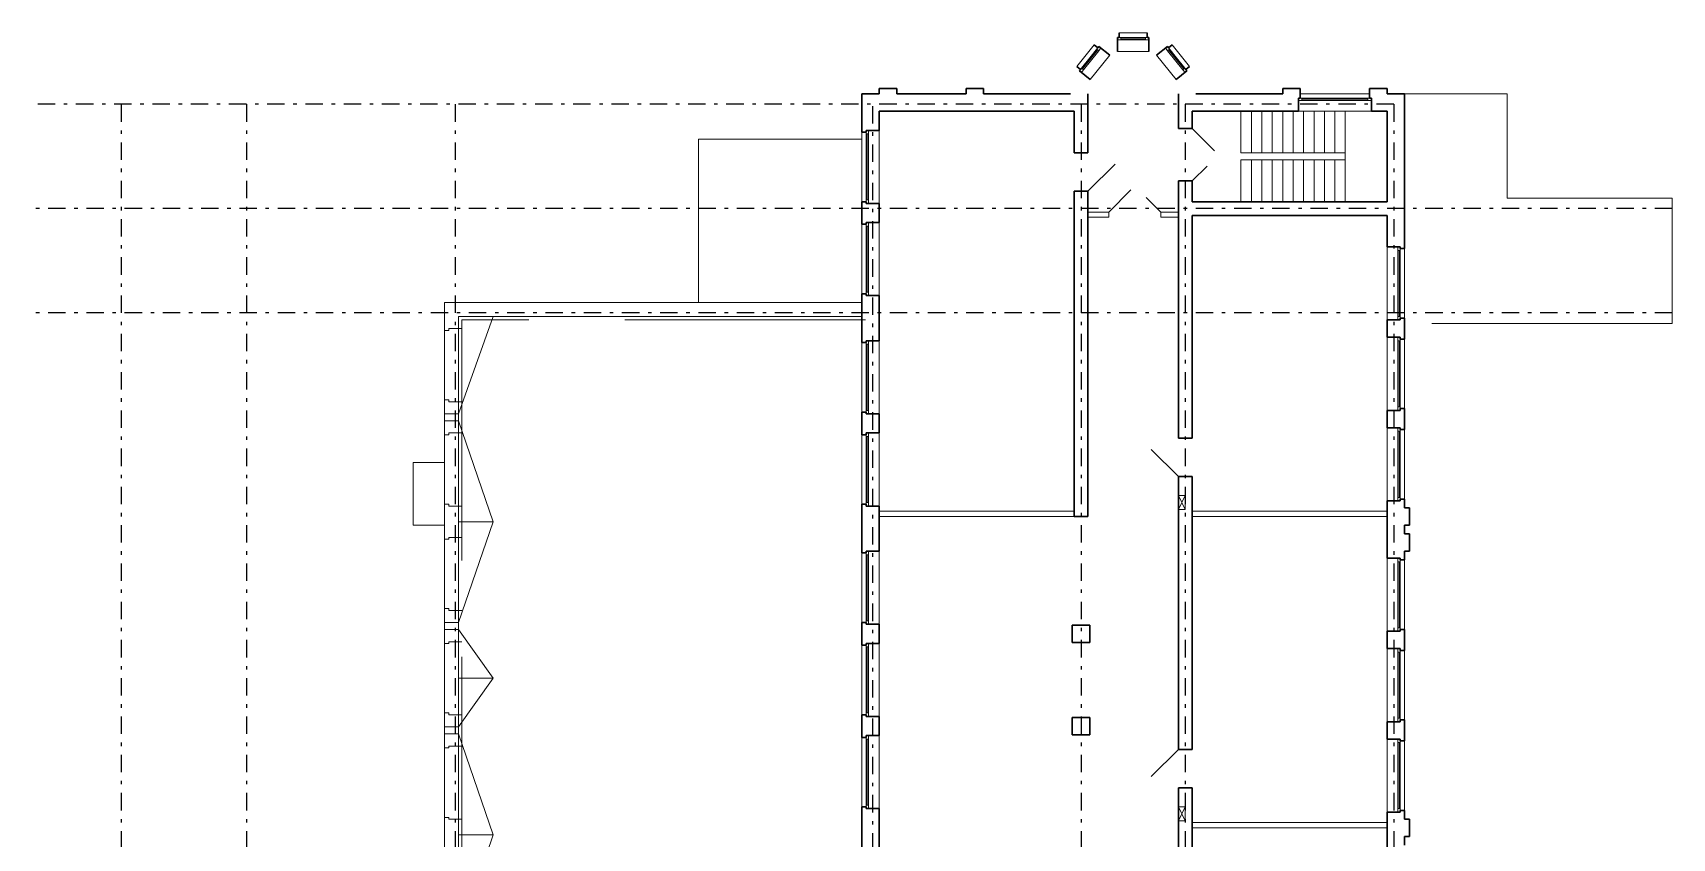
# Model space of a CAD drawing. Header units: metres. Extents: x 8.2 to 55.4, y 5.5 to 55.6.
# Drawn here: x 8.23 to 55.38, y 32.46 to 55.62 of the extents above; entities that cross this region are included whole.
import ezdxf

# ---------------------------------------------------------------- set-up
doc = ezdxf.new("R2010")
doc.units = ezdxf.units.M
doc.header["$MEASUREMENT"] = 0
doc.linetypes.add('( Dashdot )', pattern=[1.001, 0.5, -0.25, 0.001, -0.25])
doc.linetypes.add('DGN Style 3', pattern=[9.681301, 6.915215, -2.766086])

msp = doc.modelspace()

# ---------------------------------------------------------------- linework, layer by layer
at = {"color": 7, "linetype": 'Continuous', "lineweight": 0}
for p, q in [((38.755, 55.27), (38.256, 54.645)), ((38.893, 55.223), (38.331, 54.52)), ((39.426, 55.48), (40.326, 55.48)), ((39.476, 55.616), (40.276, 55.616)), ((39.526, 55.48), (39.526, 55.41)), ((40.226, 55.48), (39.526, 55.48)), ((39.526, 55.48), (39.526, 55.48)), ((39.526, 55.445), (40.226, 55.445)), ((39.526, 55.41), (40.226, 55.41)), ((40.226, 55.41), (40.226, 55.48)), ((40.86, 55.223), (41.422, 54.52)), ((40.997, 55.27), (41.497, 54.645)), ((38.831, 55.145), (38.393, 54.599)), ((38.421, 54.577), (38.858, 55.123)), ((38.448, 54.555), (38.885, 55.102)), ((39.205, 54.974), (38.643, 54.271)), ((38.885, 55.102), (38.831, 55.145)), ((39.426, 55.081), (40.326, 55.081)), ((40.548, 54.974), (41.11, 54.271)), ((40.922, 55.145), (40.867, 55.102)), ((40.867, 55.102), (41.304, 54.555)), ((40.895, 55.123), (41.332, 54.577)), ((41.359, 54.599), (40.922, 55.145)), ((40.922, 55.145), (40.922, 55.145)), ((38.393, 54.599), (38.448, 54.555)), ((38.393, 54.599), (38.393, 54.599)), ((41.304, 54.555), (41.359, 54.599)), ((46.676, 53.861), (44.676, 53.861)), ((43.276, 53.361), (43.276, 52.161)), ((43.576, 53.361), (43.576, 52.161)), ((43.876, 53.361), (43.876, 52.161)), ((44.176, 53.361), (44.176, 52.161)), ((44.476, 53.361), (44.476, 52.161)), ((46.726, 53.361), (44.626, 53.361)), ((44.726, 53.741), (44.726, 53.671)), ((46.626, 53.741), (44.726, 53.741)), ((44.726, 53.741), (44.726, 53.741)), ((46.626, 53.706), (44.726, 53.706)), ((44.726, 53.671), (46.626, 53.671)), ((44.776, 53.361), (44.776, 52.161)), ((45.076, 53.361), (45.076, 52.161)), ((45.376, 53.361), (45.376, 52.161)), ((45.676, 53.361), (45.676, 52.161)), ((46.626, 53.671), (46.626, 53.741)), ((32.576, 52.811), (32.576, 50.711)), ((32.076, 52.761), (32.076, 50.761)), ((32.266, 52.711), (32.196, 52.711)), ((32.196, 52.711), (32.196, 50.811)), ((32.231, 52.711), (32.231, 50.811)), ((32.266, 50.811), (32.266, 52.711)), ((43.276, 51.961), (43.276, 50.761)), ((43.576, 51.961), (43.576, 50.761)), ((43.876, 51.961), (43.876, 50.761)), ((44.176, 51.961), (44.176, 50.761)), ((44.476, 51.961), (44.476, 50.761)), ((44.776, 51.961), (44.776, 50.761)), ((45.076, 51.961), (45.076, 50.761)), ((45.376, 51.961), (45.376, 50.761)), ((45.676, 51.961), (45.676, 50.761)), ((32.196, 50.811), (32.266, 50.811)), ((32.196, 50.811), (32.196, 50.811)), ((32.076, 50.111), (32.076, 48.111)), ((32.266, 50.061), (32.196, 50.061)), ((32.196, 50.061), (32.196, 48.161)), ((32.231, 50.061), (32.231, 48.161)), ((32.266, 48.161), (32.266, 50.061)), ((32.576, 50.161), (32.576, 48.061)), ((47.176, 47.361), (47.176, 49.461)), ((47.556, 49.361), (47.486, 49.361)), ((47.486, 49.361), (47.486, 47.461)), ((47.521, 47.461), (47.521, 49.361)), ((47.556, 47.461), (47.556, 49.361)), ((47.556, 49.361), (47.556, 49.361)), ((47.676, 47.411), (47.676, 49.411)), ((32.196, 48.161), (32.266, 48.161)), ((32.196, 48.161), (32.196, 48.161)), ((47.486, 47.461), (47.556, 47.461)), ((32.076, 46.711), (32.076, 44.711)), ((32.576, 46.761), (32.576, 44.661)), ((47.176, 44.761), (47.176, 46.861)), ((47.556, 46.761), (47.486, 46.761)), ((47.486, 46.761), (47.486, 44.861)), ((47.521, 44.861), (47.521, 46.761)), ((47.556, 44.861), (47.556, 46.761)), ((47.556, 46.761), (47.556, 46.761)), ((47.676, 44.811), (47.676, 46.811)), ((32.266, 46.661), (32.196, 46.661)), ((32.196, 46.661), (32.196, 44.761)), ((32.231, 46.661), (32.231, 44.761)), ((32.266, 44.761), (32.266, 46.661)), ((47.486, 44.861), (47.556, 44.861)), ((32.196, 44.761), (32.266, 44.761)), ((32.196, 44.761), (32.196, 44.761)), ((32.076, 44.061), (32.076, 42.061)), ((32.266, 44.011), (32.196, 44.011)), ((32.196, 44.011), (32.196, 42.111)), ((32.231, 44.011), (32.231, 42.111)), ((32.266, 42.111), (32.266, 44.011)), ((32.576, 44.111), (32.576, 42.011)), ((47.176, 42.161), (47.176, 44.261)), ((47.556, 44.161), (47.486, 44.161)), ((47.486, 44.161), (47.486, 42.261)), ((47.521, 42.261), (47.521, 44.161)), ((47.556, 42.261), (47.556, 44.161)), ((47.556, 44.161), (47.556, 44.161)), ((47.676, 42.211), (47.676, 44.211)), ((32.196, 42.111), (32.266, 42.111)), ((32.196, 42.111), (32.196, 42.111)), ((47.486, 42.261), (47.556, 42.261)), ((32.076, 40.661), (32.076, 38.661)), ((32.266, 40.611), (32.196, 40.611)), ((32.196, 40.611), (32.196, 38.711)), ((32.231, 40.611), (32.231, 38.711)), ((32.266, 38.711), (32.266, 40.611)), ((32.576, 40.711), (32.576, 38.611)), ((47.176, 38.411), (47.176, 40.511)), ((47.556, 40.411), (47.486, 40.411)), ((47.486, 40.411), (47.486, 38.511)), ((47.521, 38.511), (47.521, 40.411)), ((47.556, 38.511), (47.556, 40.411)), ((47.556, 40.411), (47.556, 40.411)), ((47.676, 38.461), (47.676, 40.461)), ((32.196, 38.711), (32.266, 38.711)), ((32.196, 38.711), (32.196, 38.711)), ((47.486, 38.511), (47.556, 38.511)), ((32.076, 38.011), (32.076, 36.011)), ((32.266, 37.961), (32.196, 37.961)), ((32.196, 37.961), (32.196, 36.061)), ((32.231, 37.961), (32.231, 36.061)), ((32.266, 36.061), (32.266, 37.961)), ((32.576, 38.061), (32.576, 35.961)), ((47.176, 35.811), (47.176, 37.911)), ((47.556, 37.811), (47.486, 37.811)), ((47.486, 37.811), (47.486, 35.911)), ((47.521, 35.911), (47.521, 37.811)), ((47.556, 35.911), (47.556, 37.811)), ((47.556, 37.811), (47.556, 37.811)), ((47.676, 35.861), (47.676, 37.861)), ((32.196, 36.061), (32.266, 36.061)), ((32.196, 36.061), (32.196, 36.061)), ((47.486, 35.911), (47.556, 35.911)), ((32.076, 35.361), (32.076, 33.361)), ((32.576, 35.411), (32.576, 33.311)), ((32.266, 35.311), (32.196, 35.311)), ((32.196, 35.311), (32.196, 33.411)), ((32.231, 35.311), (32.231, 33.411)), ((32.266, 33.411), (32.266, 35.311)), ((47.176, 33.211), (47.176, 35.311)), ((47.556, 35.211), (47.486, 35.211)), ((47.486, 35.211), (47.486, 33.311)), ((47.521, 33.311), (47.521, 35.211)), ((47.556, 33.311), (47.556, 35.211)), ((47.556, 35.211), (47.556, 35.211)), ((47.676, 33.261), (47.676, 35.261)), ((32.196, 33.411), (32.266, 33.411)), ((32.196, 33.411), (32.196, 33.411)), ((47.486, 33.311), (47.556, 33.311))]:
    msp.add_line(p, q, dxfattribs=at)
at = {"color": 7, "linetype": 'Continuous', "lineweight": 30}
for p, q in [((38.755, 55.27), (38.862, 55.184)), ((38.862, 55.184), (38.893, 55.223)), ((38.893, 55.223), (39.205, 54.974)), ((39.426, 55.48), (39.426, 55.081)), ((39.476, 55.48), (39.426, 55.48)), ((39.476, 55.616), (39.476, 55.48)), ((40.276, 55.616), (40.276, 55.48)), ((40.276, 55.48), (40.326, 55.48)), ((40.326, 55.48), (40.326, 55.081)), ((40.86, 55.223), (40.548, 54.974)), ((40.86, 55.223), (40.891, 55.184)), ((40.997, 55.27), (40.891, 55.184)), ((38.256, 54.645), (38.362, 54.56)), ((38.362, 54.56), (38.331, 54.52)), ((38.331, 54.52), (38.643, 54.271)), ((41.422, 54.52), (41.11, 54.271)), ((41.497, 54.645), (41.39, 54.56)), ((41.39, 54.56), (41.422, 54.52)), ((32.076, 53.861), (32.076, 52.761)), ((32.576, 53.861), (32.076, 53.861)), ((32.576, 54.011), (32.576, 53.861)), ((33.076, 54.011), (32.576, 54.011)), ((33.076, 54.011), (33.076, 53.861)), ((35.076, 53.861), (33.076, 53.861)), ((35.076, 54.011), (35.076, 53.861)), ((35.576, 54.011), (35.076, 54.011)), ((35.576, 54.011), (35.576, 53.861)), ((38.076, 53.861), (35.576, 53.861)), ((38.576, 52.161), (38.576, 53.861)), ((41.176, 53.861), (41.176, 52.861)), ((44.176, 53.861), (41.676, 53.861)), ((44.176, 54.011), (44.176, 53.861)), ((44.676, 54.011), (44.176, 54.011)), ((44.676, 54.011), (44.676, 53.861)), ((44.676, 53.741), (44.676, 53.861)), ((46.676, 54.011), (46.676, 53.861)), ((47.176, 54.011), (46.676, 54.011)), ((46.676, 53.741), (46.676, 53.861)), ((47.176, 54.011), (47.176, 53.861)), ((47.176, 53.861), (47.676, 53.861)), ((47.676, 53.861), (47.676, 49.411)), ((32.576, 53.361), (32.576, 52.811)), ((38.176, 53.361), (32.576, 53.361)), ((38.176, 52.161), (38.176, 53.361)), ((41.576, 53.361), (41.576, 52.861)), ((44.626, 53.361), (41.576, 53.361)), ((44.626, 53.361), (44.626, 53.741)), ((44.676, 53.741), (44.626, 53.741)), ((46.726, 53.741), (46.676, 53.741)), ((46.726, 53.741), (46.676, 53.741)), ((46.726, 53.361), (46.726, 53.741)), ((47.176, 53.361), (46.726, 53.361)), ((47.176, 53.361), (47.176, 50.761)), ((32.576, 52.811), (32.196, 52.811)), ((32.196, 52.811), (32.196, 52.761)), ((41.176, 52.861), (41.576, 52.861)), ((32.196, 52.761), (32.076, 52.761)), ((38.576, 52.161), (38.176, 52.161)), ((38.176, 51.061), (38.176, 41.711)), ((38.576, 51.061), (38.176, 51.061)), ((38.576, 51.061), (38.576, 41.711)), ((41.176, 51.361), (41.576, 51.361)), ((41.176, 51.361), (41.176, 43.961)), ((41.576, 51.361), (41.576, 50.761)), ((32.196, 50.761), (32.076, 50.761)), ((32.076, 50.761), (32.076, 50.111)), ((32.196, 50.761), (32.196, 50.711)), ((32.576, 50.711), (32.196, 50.711)), ((32.576, 50.711), (32.576, 50.161)), ((47.176, 50.761), (41.576, 50.761)), ((32.196, 50.111), (32.076, 50.111)), ((32.576, 50.161), (32.196, 50.161)), ((32.196, 50.161), (32.196, 50.111)), ((41.576, 50.361), (41.576, 43.961)), ((47.176, 50.361), (41.576, 50.361)), ((47.176, 50.361), (47.176, 49.461)), ((47.176, 49.461), (47.556, 49.461)), ((47.556, 49.411), (47.556, 49.461)), ((47.556, 49.411), (47.676, 49.411)), ((32.196, 48.111), (32.076, 48.111)), ((32.076, 48.111), (32.076, 46.711)), ((32.196, 48.111), (32.196, 48.061)), ((32.576, 48.061), (32.196, 48.061)), ((32.576, 48.061), (32.576, 46.761)), ((47.176, 47.361), (47.556, 47.361)), ((47.176, 47.361), (47.176, 46.861)), ((47.556, 47.411), (47.676, 47.411)), ((47.556, 47.361), (47.556, 47.411)), ((47.676, 47.411), (47.676, 46.811)), ((32.196, 46.711), (32.076, 46.711)), ((32.576, 46.761), (32.196, 46.761)), ((32.196, 46.761), (32.196, 46.711)), ((47.176, 46.861), (47.556, 46.861)), ((47.556, 46.811), (47.556, 46.861)), ((47.556, 46.811), (47.676, 46.811)), ((47.556, 44.811), (47.676, 44.811)), ((47.556, 44.761), (47.556, 44.811)), ((47.676, 44.811), (47.676, 44.211)), ((32.196, 44.711), (32.076, 44.711)), ((32.076, 44.711), (32.076, 44.061)), ((32.196, 44.711), (32.196, 44.661)), ((32.576, 44.661), (32.196, 44.661)), ((32.576, 44.661), (32.576, 44.111)), ((47.176, 44.761), (47.556, 44.761)), ((47.176, 44.761), (47.176, 44.261)), ((32.196, 44.061), (32.076, 44.061)), ((32.576, 44.111), (32.196, 44.111)), ((32.196, 44.111), (32.196, 44.061)), ((41.576, 43.961), (41.176, 43.961)), ((47.176, 44.261), (47.556, 44.261)), ((47.556, 44.211), (47.556, 44.261)), ((47.556, 44.211), (47.676, 44.211)), ((41.176, 42.861), (41.176, 35.011)), ((41.576, 42.861), (41.176, 42.861)), ((41.576, 42.861), (41.576, 35.011)), ((32.196, 42.061), (32.076, 42.061)), ((32.076, 42.061), (32.076, 40.661)), ((32.196, 42.061), (32.196, 42.011)), ((32.576, 42.011), (32.196, 42.011)), ((32.576, 42.011), (32.576, 40.711)), ((47.176, 42.161), (47.556, 42.161)), ((47.176, 42.161), (47.176, 40.511)), ((47.556, 42.211), (47.676, 42.211)), ((47.556, 42.161), (47.556, 42.211)), ((47.676, 42.211), (47.676, 41.961)), ((47.826, 41.961), (47.676, 41.961)), ((47.826, 41.961), (47.826, 41.461)), ((38.176, 41.711), (38.576, 41.711)), ((47.826, 41.461), (47.676, 41.461)), ((47.676, 41.211), (47.676, 41.461)), ((47.826, 41.211), (47.676, 41.211)), ((47.826, 41.211), (47.826, 40.711)), ((32.196, 40.661), (32.076, 40.661)), ((32.576, 40.711), (32.196, 40.711)), ((32.196, 40.711), (32.196, 40.661)), ((47.826, 40.711), (47.676, 40.711)), ((47.676, 40.711), (47.676, 40.461)), ((47.176, 40.511), (47.556, 40.511)), ((47.556, 40.461), (47.556, 40.511)), ((47.556, 40.461), (47.676, 40.461)), ((32.196, 38.661), (32.076, 38.661)), ((32.076, 38.661), (32.076, 38.011)), ((32.196, 38.661), (32.196, 38.611)), ((32.576, 38.611), (32.196, 38.611)), ((32.576, 38.611), (32.576, 38.061)), ((38.126, 38.586), (38.126, 38.086)), ((38.126, 38.586), (38.626, 38.586)), ((38.626, 38.586), (38.626, 38.086)), ((47.176, 38.411), (47.556, 38.411)), ((47.176, 38.411), (47.176, 37.911)), ((47.556, 38.461), (47.676, 38.461)), ((47.556, 38.411), (47.556, 38.461)), ((47.676, 38.461), (47.676, 37.861)), ((32.196, 38.011), (32.076, 38.011)), ((32.576, 38.061), (32.196, 38.061)), ((32.196, 38.061), (32.196, 38.011)), ((38.126, 38.086), (38.626, 38.086)), ((47.176, 37.911), (47.556, 37.911)), ((47.556, 37.861), (47.556, 37.911)), ((47.556, 37.861), (47.676, 37.861)), ((32.196, 36.011), (32.076, 36.011)), ((32.076, 36.011), (32.076, 35.361)), ((32.196, 36.011), (32.196, 35.961)), ((32.576, 35.961), (32.196, 35.961)), ((32.576, 35.961), (32.576, 35.411)), ((38.126, 35.936), (38.626, 35.936)), ((38.126, 35.936), (38.126, 35.436)), ((38.626, 35.936), (38.626, 35.436)), ((47.556, 35.861), (47.676, 35.861)), ((47.556, 35.811), (47.556, 35.861)), ((47.676, 35.861), (47.676, 35.261)), ((32.196, 35.361), (32.076, 35.361)), ((32.576, 35.411), (32.196, 35.411)), ((32.196, 35.411), (32.196, 35.361)), ((38.126, 35.436), (38.626, 35.436)), ((47.176, 35.811), (47.556, 35.811)), ((47.176, 35.811), (47.176, 35.311)), ((41.576, 35.011), (41.176, 35.011)), ((47.176, 35.311), (47.556, 35.311)), ((47.556, 35.261), (47.556, 35.311)), ((47.556, 35.261), (47.676, 35.261)), ((41.176, 33.911), (41.176, 25.861)), ((41.576, 33.911), (41.176, 33.911)), ((41.576, 33.911), (41.576, 25.861)), ((32.196, 33.361), (32.076, 33.361)), ((32.076, 31.961), (32.076, 33.361)), ((32.196, 33.361), (32.196, 33.311)), ((32.576, 33.311), (32.196, 33.311)), ((32.576, 33.311), (32.576, 32.011)), ((47.176, 33.211), (47.556, 33.211)), ((47.176, 33.211), (47.176, 31.561)), ((47.556, 33.261), (47.676, 33.261)), ((47.556, 33.211), (47.556, 33.261)), ((47.676, 33.261), (47.676, 33.011)), ((47.826, 33.011), (47.676, 33.011)), ((47.826, 33.011), (47.826, 32.511)), ((47.826, 32.511), (47.676, 32.511)), ((47.676, 32.261), (47.676, 32.511))]:
    msp.add_line(p, q, dxfattribs=at)
at = {"color": 7, "linetype": 'Continuous', "lineweight": 13}
for p, q in [((38.831, 55.145), (38.893, 55.223)), ((38.948, 55.18), (38.885, 55.102)), ((38.893, 55.223), (38.948, 55.18)), ((38.948, 55.18), (38.948, 55.18)), ((39.426, 55.41), (39.426, 55.48)), ((39.426, 55.48), (39.526, 55.48)), ((39.526, 55.41), (39.426, 55.41)), ((39.526, 55.48), (39.526, 55.41)), ((39.526, 55.41), (39.526, 55.41)), ((40.226, 55.41), (40.226, 55.48)), ((40.226, 55.48), (40.326, 55.48)), ((40.326, 55.41), (40.226, 55.41)), ((40.326, 55.48), (40.326, 55.41)), ((40.326, 55.41), (40.326, 55.41)), ((40.805, 55.18), (40.86, 55.223)), ((40.867, 55.102), (40.805, 55.18)), ((40.86, 55.223), (40.922, 55.145)), ((38.885, 55.102), (38.831, 55.145)), ((40.922, 55.145), (40.867, 55.102)), ((40.867, 55.102), (40.867, 55.102)), ((38.331, 54.52), (38.393, 54.599)), ((38.386, 54.477), (38.331, 54.52)), ((38.448, 54.555), (38.386, 54.477)), ((38.393, 54.599), (38.448, 54.555)), ((38.448, 54.555), (38.448, 54.555)), ((41.304, 54.555), (41.359, 54.599)), ((41.367, 54.477), (41.304, 54.555)), ((41.359, 54.599), (41.422, 54.52)), ((41.422, 54.52), (41.367, 54.477)), ((41.367, 54.477), (41.367, 54.477)), ((42.976, 53.361), (42.976, 52.161)), ((44.626, 53.671), (44.626, 53.741)), ((44.626, 53.741), (44.726, 53.741)), ((44.726, 53.671), (44.626, 53.671)), ((44.726, 53.741), (44.726, 53.671)), ((44.726, 53.671), (44.726, 53.671)), ((45.976, 53.361), (45.976, 53.086)), ((46.626, 53.671), (46.626, 53.741)), ((46.626, 53.741), (46.726, 53.741)), ((46.726, 53.671), (46.626, 53.671)), ((46.726, 53.741), (46.726, 53.671)), ((46.726, 53.671), (46.726, 53.671)), ((32.196, 52.711), (32.196, 52.811)), ((32.196, 52.811), (32.266, 52.811)), ((32.266, 52.811), (32.266, 52.711)), ((32.266, 52.811), (32.266, 52.811)), ((41.576, 52.861), (42.213, 52.225)), ((45.976, 51.586), (45.976, 53.086)), ((32.266, 52.711), (32.196, 52.711)), ((42.976, 52.161), (45.976, 52.161)), ((42.976, 51.961), (42.976, 50.761)), ((42.976, 51.961), (45.976, 51.961)), ((41.576, 51.361), (42.001, 51.785)), ((45.976, 51.586), (45.976, 50.761)), ((39.176, 50.461), (39.813, 51.098)), ((32.196, 50.711), (32.196, 50.811)), ((32.196, 50.811), (32.266, 50.811)), ((32.266, 50.711), (32.196, 50.711)), ((32.266, 50.811), (32.266, 50.711)), ((32.266, 50.811), (32.266, 50.811)), ((39.176, 50.461), (38.576, 50.461)), ((39.176, 50.461), (39.176, 50.311)), ((40.676, 50.461), (40.252, 50.885)), ((41.176, 50.461), (40.676, 50.461)), ((40.676, 50.461), (40.676, 50.311)), ((32.196, 50.061), (32.196, 50.161)), ((32.196, 50.161), (32.266, 50.161)), ((32.266, 50.061), (32.196, 50.061)), ((32.266, 50.161), (32.266, 50.061)), ((32.266, 50.161), (32.266, 50.161)), ((39.176, 50.311), (38.576, 50.311)), ((41.176, 50.311), (40.676, 50.311)), ((47.486, 49.361), (47.486, 49.461)), ((47.486, 49.461), (47.556, 49.461)), ((47.556, 49.361), (47.486, 49.361)), ((47.486, 49.361), (47.486, 49.361)), ((47.556, 49.461), (47.556, 49.361)), ((32.196, 48.061), (32.196, 48.161)), ((32.196, 48.161), (32.266, 48.161)), ((32.266, 48.161), (32.266, 48.061)), ((32.266, 48.161), (32.266, 48.161)), ((32.076, 47.861), (20.076, 47.861)), ((20.076, 47.861), (20.076, 44.661)), ((32.266, 48.061), (32.196, 48.061)), ((32.076, 47.461), (20.476, 47.461)), ((20.476, 47.461), (20.476, 44.661)), ((21.476, 47.461), (20.476, 44.661)), ((47.486, 47.361), (47.486, 47.461)), ((47.486, 47.461), (47.556, 47.461)), ((47.556, 47.361), (47.486, 47.361)), ((47.486, 47.361), (47.486, 47.361)), ((47.556, 47.461), (47.556, 47.361)), ((32.196, 46.661), (32.196, 46.761)), ((32.196, 46.761), (32.266, 46.761)), ((32.266, 46.761), (32.266, 46.661)), ((32.266, 46.761), (32.266, 46.761)), ((47.486, 46.761), (47.486, 46.861)), ((47.486, 46.861), (47.556, 46.861)), ((47.556, 46.761), (47.486, 46.761)), ((47.486, 46.761), (47.486, 46.761)), ((47.556, 46.861), (47.556, 46.761)), ((32.266, 46.661), (32.196, 46.661)), ((47.486, 44.761), (47.486, 44.861)), ((47.486, 44.861), (47.556, 44.861)), ((47.556, 44.861), (47.556, 44.761)), ((20.076, 44.661), (20.476, 44.661)), ((20.076, 44.461), (20.476, 44.461)), ((20.076, 44.461), (20.076, 38.661)), ((20.476, 44.461), (20.476, 38.661)), ((20.476, 44.461), (21.476, 41.561)), ((32.196, 44.661), (32.196, 44.761)), ((32.196, 44.761), (32.266, 44.761)), ((32.266, 44.661), (32.196, 44.661)), ((32.266, 44.761), (32.266, 44.661)), ((32.266, 44.761), (32.266, 44.761)), ((47.556, 44.761), (47.486, 44.761)), ((47.486, 44.761), (47.486, 44.761)), ((32.196, 44.011), (32.196, 44.111)), ((32.196, 44.111), (32.266, 44.111)), ((32.266, 44.011), (32.196, 44.011)), ((32.266, 44.111), (32.266, 44.011)), ((32.266, 44.111), (32.266, 44.111)), ((47.486, 44.161), (47.486, 44.261)), ((47.486, 44.261), (47.556, 44.261)), ((47.556, 44.161), (47.486, 44.161)), ((47.486, 44.161), (47.486, 44.161)), ((47.556, 44.261), (47.556, 44.161)), ((41.176, 42.861), (40.398, 43.639)), ((32.196, 42.011), (32.196, 42.111)), ((32.196, 42.111), (32.266, 42.111)), ((32.266, 42.011), (32.196, 42.011)), ((32.266, 42.111), (32.266, 42.011)), ((32.266, 42.111), (32.266, 42.111)), ((41.176, 41.911), (41.376, 42.311)), ((41.176, 42.311), (41.376, 41.911)), ((41.376, 42.311), (41.176, 42.311)), ((41.176, 42.311), (41.176, 41.911)), ((41.376, 41.911), (41.376, 42.311)), ((47.486, 42.161), (47.486, 42.261)), ((47.486, 42.261), (47.556, 42.261)), ((47.556, 42.161), (47.486, 42.161)), ((47.486, 42.161), (47.486, 42.161)), ((47.556, 42.261), (47.556, 42.161)), ((20.476, 41.561), (21.476, 41.561)), ((21.476, 41.561), (20.476, 38.661)), ((38.176, 41.861), (32.576, 41.861)), ((38.176, 41.711), (32.576, 41.711)), ((41.176, 41.911), (41.376, 41.911)), ((41.176, 41.911), (41.176, 41.911)), ((47.176, 41.861), (41.576, 41.861)), ((47.176, 41.711), (41.576, 41.711)), ((32.196, 40.611), (32.196, 40.711)), ((32.196, 40.711), (32.266, 40.711)), ((32.266, 40.611), (32.196, 40.611)), ((32.266, 40.711), (32.266, 40.611)), ((32.266, 40.711), (32.266, 40.711)), ((47.486, 40.411), (47.486, 40.511)), ((47.486, 40.511), (47.556, 40.511)), ((47.556, 40.411), (47.486, 40.411)), ((47.486, 40.411), (47.486, 40.411)), ((47.556, 40.511), (47.556, 40.411)), ((20.076, 38.661), (20.476, 38.661)), ((32.196, 38.611), (32.196, 38.711)), ((32.196, 38.711), (32.266, 38.711)), ((32.266, 38.711), (32.266, 38.611)), ((32.266, 38.711), (32.266, 38.711)), ((20.076, 38.461), (20.476, 38.461)), ((20.076, 38.461), (20.076, 35.661)), ((20.476, 38.461), (20.476, 35.661)), ((20.476, 38.461), (21.476, 37.061)), ((32.266, 38.611), (32.196, 38.611)), ((47.486, 38.411), (47.486, 38.511)), ((47.486, 38.511), (47.556, 38.511)), ((47.556, 38.411), (47.486, 38.411)), ((47.486, 38.411), (47.486, 38.411)), ((47.556, 38.511), (47.556, 38.411)), ((32.196, 37.961), (32.196, 38.061)), ((32.196, 38.061), (32.266, 38.061)), ((32.266, 37.961), (32.196, 37.961)), ((32.266, 38.061), (32.266, 37.961)), ((32.266, 38.061), (32.266, 38.061)), ((47.486, 37.811), (47.486, 37.911)), ((47.486, 37.911), (47.556, 37.911)), ((47.556, 37.811), (47.486, 37.811)), ((47.486, 37.811), (47.486, 37.811)), ((47.556, 37.911), (47.556, 37.811)), ((20.476, 37.061), (21.476, 37.061)), ((21.476, 37.061), (20.476, 35.661)), ((32.196, 35.961), (32.196, 36.061)), ((32.196, 36.061), (32.266, 36.061)), ((32.266, 35.961), (32.196, 35.961)), ((32.266, 36.061), (32.266, 35.961)), ((32.266, 36.061), (32.266, 36.061)), ((47.486, 35.811), (47.486, 35.911)), ((47.486, 35.911), (47.556, 35.911)), ((47.556, 35.911), (47.556, 35.811)), ((20.076, 35.661), (20.476, 35.661)), ((20.076, 35.461), (20.476, 35.461)), ((20.076, 35.461), (20.076, 29.661)), ((20.476, 35.461), (20.476, 29.661)), ((21.476, 32.561), (20.476, 35.461)), ((32.196, 35.311), (32.196, 35.411)), ((32.196, 35.411), (32.266, 35.411)), ((32.266, 35.411), (32.266, 35.311)), ((32.266, 35.411), (32.266, 35.411)), ((47.556, 35.811), (47.486, 35.811)), ((47.486, 35.811), (47.486, 35.811)), ((32.266, 35.311), (32.196, 35.311)), ((47.486, 35.211), (47.486, 35.311)), ((47.486, 35.311), (47.556, 35.311)), ((47.556, 35.211), (47.486, 35.211)), ((47.486, 35.211), (47.486, 35.211)), ((47.556, 35.311), (47.556, 35.211)), ((32.196, 33.311), (32.196, 33.411)), ((32.196, 33.411), (32.266, 33.411)), ((32.266, 33.311), (32.196, 33.311)), ((32.266, 33.411), (32.266, 33.311)), ((32.266, 33.411), (32.266, 33.411)), ((41.176, 32.961), (41.376, 33.361)), ((41.176, 33.361), (41.376, 32.961)), ((41.376, 33.361), (41.176, 33.361)), ((41.176, 33.361), (41.176, 32.961)), ((41.376, 32.961), (41.376, 33.361)), ((47.486, 33.211), (47.486, 33.311)), ((47.486, 33.311), (47.556, 33.311)), ((47.556, 33.211), (47.486, 33.211)), ((47.486, 33.211), (47.486, 33.211)), ((47.556, 33.311), (47.556, 33.211)), ((20.476, 32.561), (21.476, 32.561)), ((20.476, 29.661), (21.476, 32.561)), ((41.176, 32.961), (41.376, 32.961)), ((41.176, 32.961), (41.176, 32.961)), ((47.176, 32.911), (41.576, 32.911)), ((47.176, 32.761), (41.576, 32.761))]:
    msp.add_line(p, q, dxfattribs=at)
at = {"color": 7, "linetype": 'DGN Style 3', "lineweight": 13}
for p, q in [((47.676, 53.861), (50.626, 53.861)), ((50.626, 53.861), (50.626, 50.861)), ((27.376, 52.561), (32.076, 52.561)), ((27.376, 52.561), (27.376, 47.861)), ((50.626, 50.861), (55.376, 50.861)), ((55.376, 50.861), (55.376, 47.261)), ((55.376, 47.261), (47.676, 47.261)), ((19.176, 41.461), (19.176, 43.261)), ((19.176, 43.261), (20.076, 43.261)), ((20.076, 43.261), (20.076, 41.461)), ((20.076, 43.261), (20.076, 43.261)), ((20.076, 41.461), (19.176, 41.461))]:
    msp.add_line(p, q, dxfattribs=at)
at = {"color": 7, "linetype": 'DGN Style 3', "lineweight": 0}
for p, q in [((49.051, 53.861), (49.251, 53.861)), ((20.576, 47.361), (20.576, 27.011)), ((32.176, 47.361), (20.576, 47.361)), ((20.196, 47.061), (20.076, 47.061)), ((20.576, 47.111), (20.196, 47.111)), ((20.196, 47.111), (20.196, 47.061)), ((20.196, 45.061), (20.076, 45.061)), ((20.196, 45.061), (20.196, 45.011)), ((20.576, 45.011), (20.196, 45.011)), ((20.076, 44.461), (20.076, 44.661)), ((20.476, 44.461), (20.476, 44.661)), ((20.196, 44.061), (20.076, 44.061)), ((20.576, 44.111), (20.196, 44.111)), ((20.196, 44.111), (20.196, 44.061)), ((20.196, 42.061), (20.076, 42.061)), ((20.196, 42.061), (20.196, 42.011)), ((20.576, 42.011), (20.196, 42.011)), ((20.196, 41.061), (20.076, 41.061)), ((20.576, 41.111), (20.196, 41.111)), ((20.196, 41.111), (20.196, 41.061)), ((20.196, 39.061), (20.076, 39.061)), ((20.076, 38.461), (20.076, 38.661)), ((20.196, 39.061), (20.196, 39.011)), ((20.576, 39.011), (20.196, 39.011)), ((20.476, 38.461), (20.476, 38.661)), ((20.196, 38.061), (20.076, 38.061)), ((20.576, 38.111), (20.196, 38.111)), ((20.196, 38.111), (20.196, 38.061)), ((20.196, 36.061), (20.076, 36.061)), ((20.196, 36.061), (20.196, 36.011)), ((20.576, 36.011), (20.196, 36.011)), ((20.076, 35.461), (20.076, 35.661)), ((20.476, 35.461), (20.476, 35.661)), ((20.196, 35.061), (20.076, 35.061)), ((20.576, 35.111), (20.196, 35.111)), ((20.196, 35.111), (20.196, 35.061)), ((20.196, 33.061), (20.076, 33.061)), ((20.196, 33.061), (20.196, 33.011)), ((20.576, 33.011), (20.196, 33.011))]:
    msp.add_line(p, q, dxfattribs=at)
at = {"color": 1, "linetype": '( Dashdot )'}
for p, q in [((47.376, 53.561), (8.234, 53.561)), ((10.776, 53.561), (10.776, 5.549)), ((14.376, 53.561), (14.376, 5.549)), ((20.376, 53.561), (20.376, 5.549)), ((32.376, 53.505), (32.376, 5.549)), ((38.376, 53.561), (38.376, 5.549)), ((41.376, 53.561), (41.376, 5.549)), ((47.376, 53.561), (47.376, 5.549)), ((55.376, 50.561), (8.234, 50.561)), ((55.376, 47.561), (8.234, 47.561))]:
    msp.add_line(p, q, dxfattribs=at)
at = {"color": 7, "linetype": 'Continuous', "lineweight": 13, "extrusion": (0, 0, -1)}
for p, q in [((38.576, 51.061), (39.354, 51.839)), ((41.176, 35.011), (40.398, 34.233))]:
    msp.add_line(p, q, dxfattribs=at)

doc.saveas('drawing.dxf')
